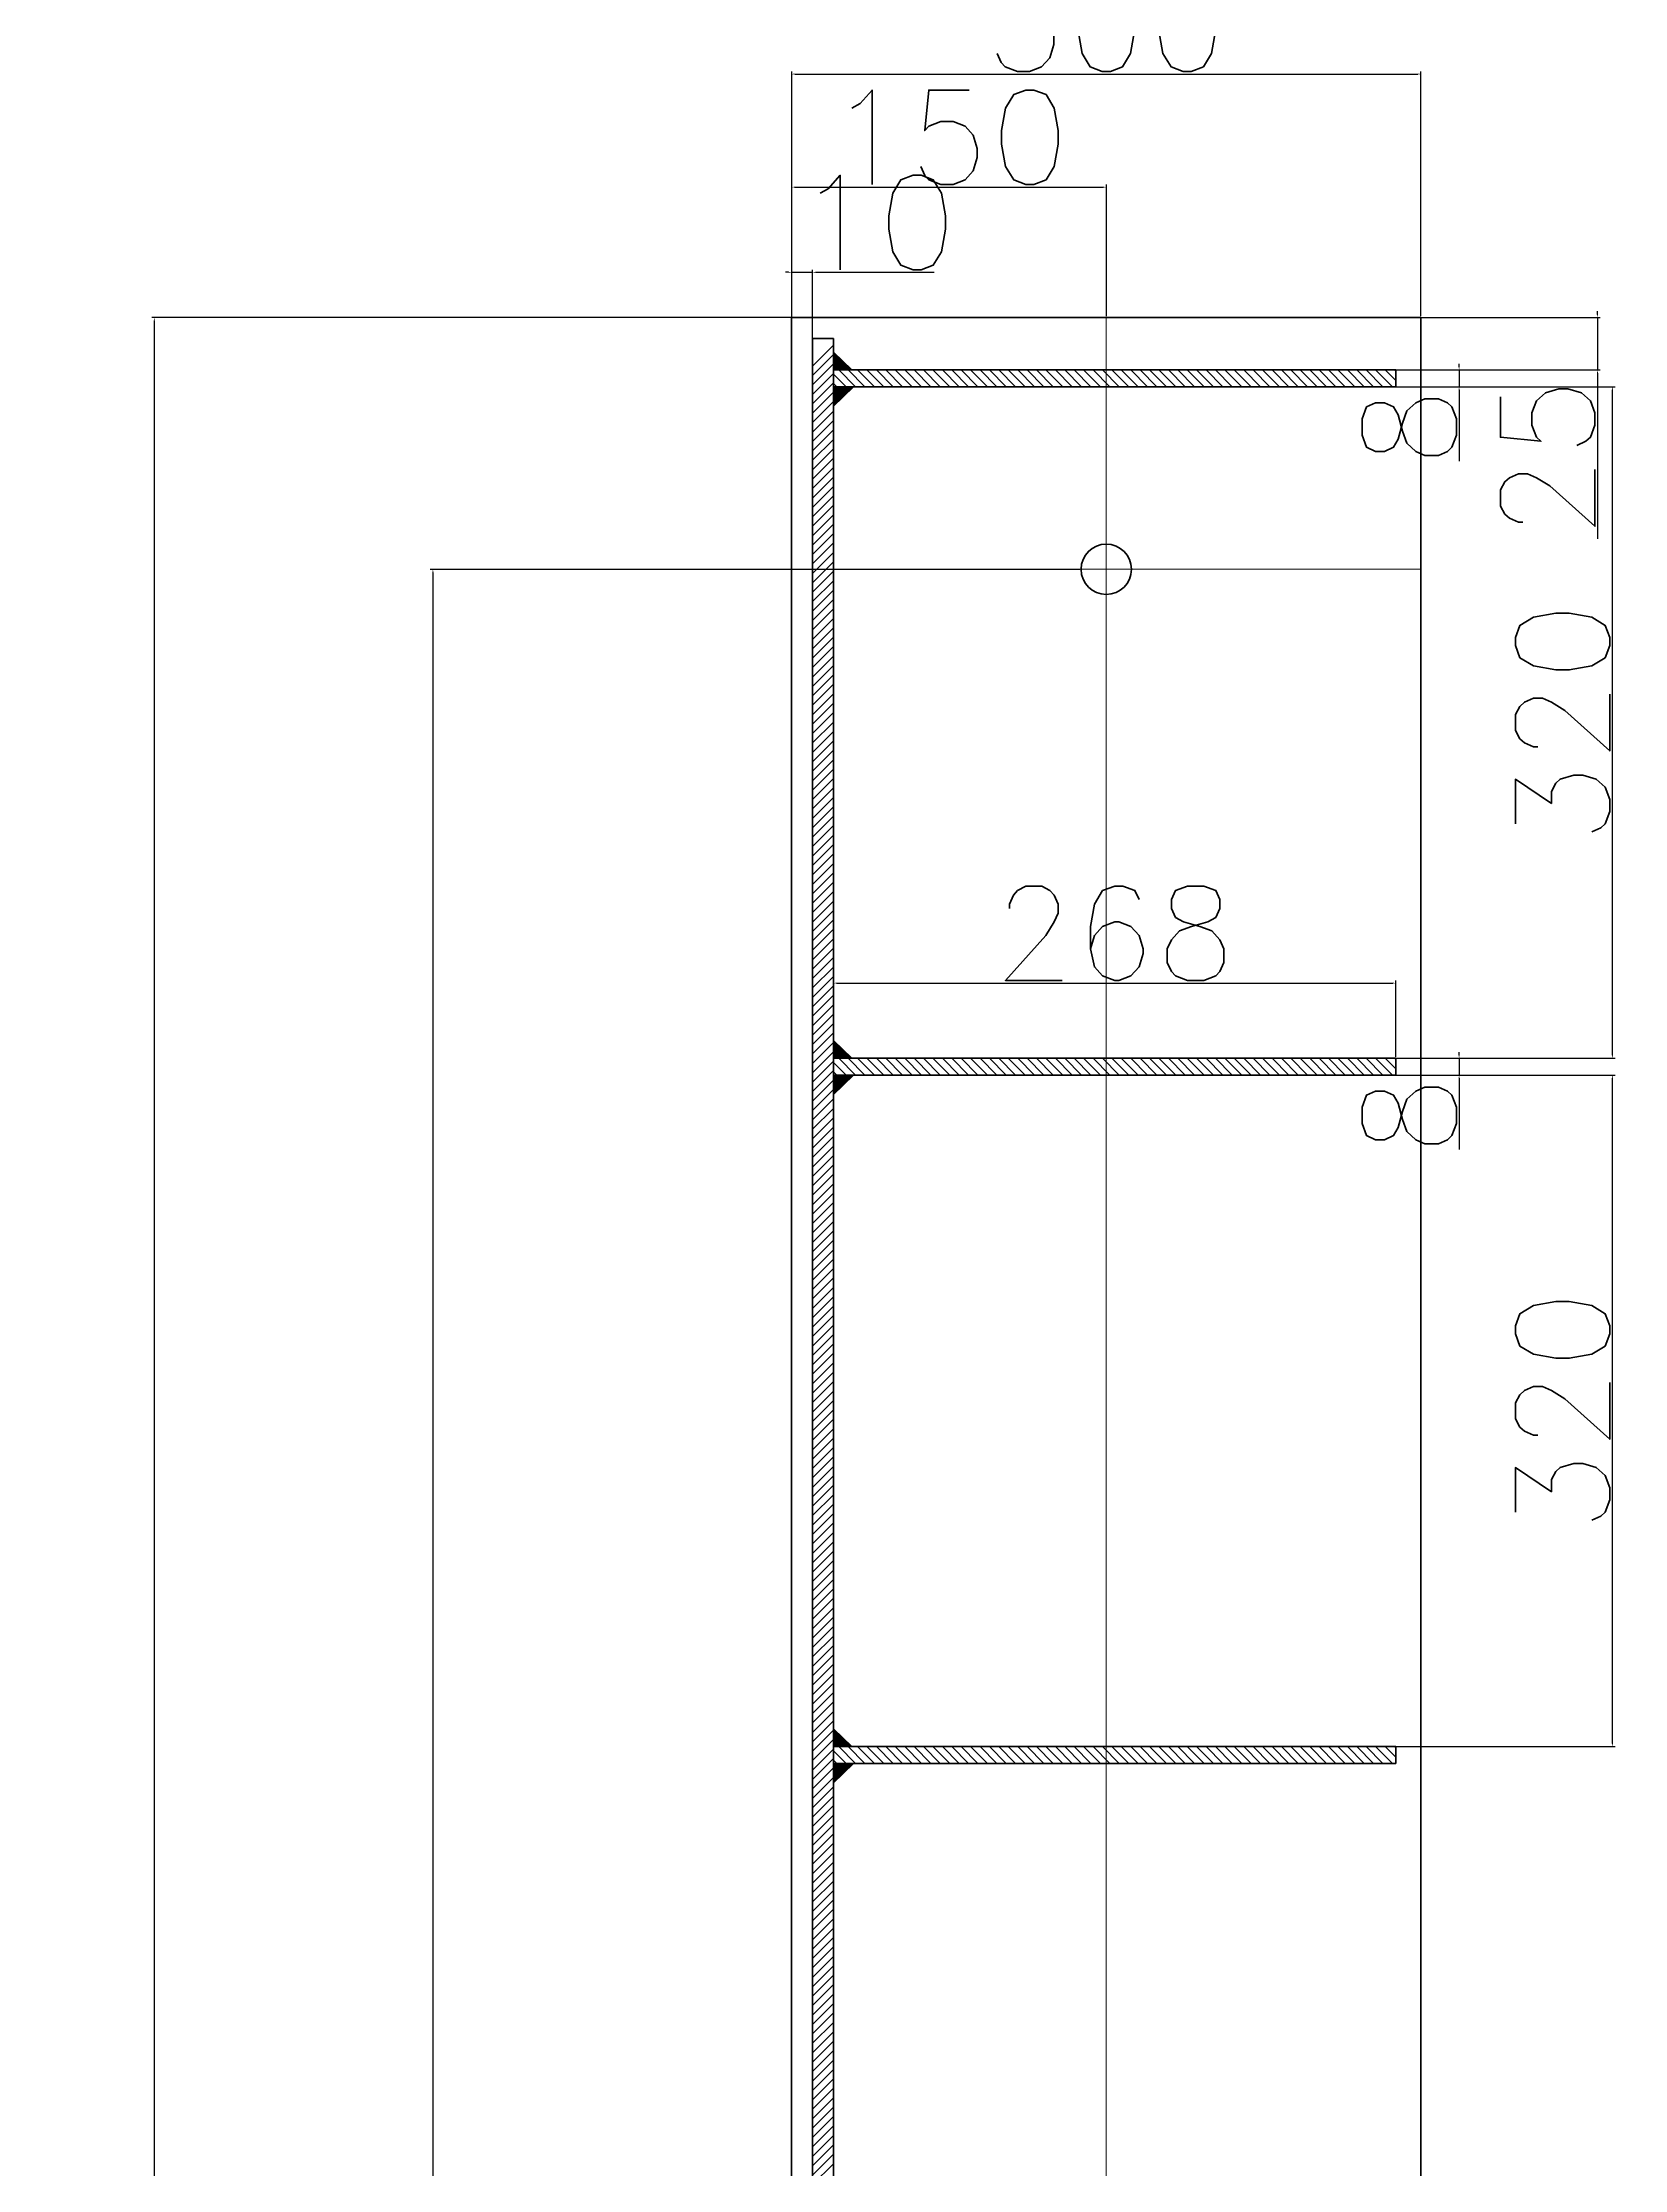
# Model space of a CAD drawing. Extents: x -11028 to 1475, y 2438 to 11279.
# Drawn here: x -6836 to -6082, y 4374 to 5388 of the extents above; entities that cross this region are included whole.
import ezdxf

# ---------------------------------------------------------------- set-up
doc = ezdxf.new("R2010")
doc.units = 0
doc.linetypes.add('ACAD_ISO04W100', pattern=[30.5, 24, -3, 0.5, -3])
doc.layers.get('DEFPOINTS').update_dxf_attribs({"linetype": 'CONTINUOUS', "lineweight": 13})
for name, color, linetype, lineweight in [('1粗实线', 3, 'CONTINUOUS', 40), ('2细实线', 7, 'CONTINUOUS', 25), ('3中心线', 30, 'ACAD_ISO04W100', 20)]:
    doc.layers.add(name, color=color, linetype=linetype, lineweight=lineweight)
doc.styles.add('ST3', font='txt.shx', dxfattribs={"height": 45, "bigfont": 'intecad.shx'})
doc.dimstyles.get("Standard").update_dxf_attribs({"dimtxt": 0.18, "dimasz": 0.18, "dimexe": 0.18, "dimexo": 0.0625, "dimgap": 0.09, "dimtad": 0, "dimtih": 1, "dimtoh": 1, "dimdec": 4, "dimzin": 0, "dimdsep": 46, "dimtxsty": 'Standard', "dimcen": 0.09, "dimadec": 0, "dimazin": 0, "dimtfac": 1, "dimtdec": 4, "dimtofl": 0, "dimtmove": 0, "dimatfit": 3, "dimfxl": 0, "dimtolj": 1, "dimtzin": 0, "dimarcsym": 0})

# ---------------------------------------------------------------- blocks, each defined once
blk = doc.blocks.new('*D40')
at = {"layer": '2细实线', "color": 7, "linetype": 'ByBlock', "lineweight": -2}
for p, q in [((-6401.8, 5256.8), (-6783.8, 5256.8)), ((-6782.6, 5255.3), (-6782.6, 3218.3)), ((-6401.8, 3216.8), (-6783.8, 3216.8))]:
    blk.add_line(p, q, dxfattribs=at)
at = {"layer": '2细实线', "color": 7, "linetype": 'ByBlock'}
for points in [[(-6782.8, 5255.3), (-6782.3, 5255.3), (-6782.6, 5256.8)], [(-6782.8, 3218.3), (-6782.3, 3218.3), (-6782.6, 3216.8)]]:
    blk.add_solid(points, dxfattribs=at)
at = {"layer": 'DEFPOINTS', "color": 0, "linetype": 'ByBlock'}
for p in [(-6401.2, 5256.8), (-6782.6, 3216.8), (-6401.2, 3216.8)]:
    blk.add_point(p, dxfattribs=at)
at = {"layer": '2细实线', "color": 7, "linetype": 'ByBlock', "insert": (-6806.3, 4236.8), "char_height": 45, "attachment_point": 5, "rotation": 90, "style": 'ST3'}
blk.add_mtext('\\A1;2040', dxfattribs=at)
blk = doc.blocks.new('*D41')
at = {"layer": '2细实线', "color": 7, "linetype": 'ByBlock', "lineweight": -2}
for p, q in [((-6341.4, 5136.8), (-6651, 5136.8)), ((-6649.7, 5135.3), (-6649.7, 3338.3)), ((-6384.7, 3336.8), (-6651, 3336.8))]:
    blk.add_line(p, q, dxfattribs=at)
at = {"layer": '2细实线', "color": 7, "linetype": 'ByBlock'}
for points in [[(-6650, 5135.3), (-6649.5, 5135.3), (-6649.7, 5136.8)], [(-6650, 3338.3), (-6649.5, 3338.3), (-6649.7, 3336.8)]]:
    blk.add_solid(points, dxfattribs=at)
at = {"layer": 'DEFPOINTS', "color": 0, "linetype": 'ByBlock'}
for p in [(-6340.7, 5136.8), (-6649.7, 3336.8), (-6384, 3336.8)]:
    blk.add_point(p, dxfattribs=at)
at = {"layer": '2细实线', "color": 7, "linetype": 'ByBlock', "insert": (-6673.5, 4236.8), "char_height": 45, "attachment_point": 5, "rotation": 90, "style": 'ST3'}
blk.add_mtext('\\A1;1800', dxfattribs=at)
blk = doc.blocks.new('*D42')
at = {"layer": '2细实线', "color": 7, "linetype": 'ByBlock', "lineweight": -2}
for p, q in [((-6480.2, 5278.4), (-6481.7, 5278.4)), ((-6478.7, 5227.3), (-6478.7, 5279.6)), ((-6478.7, 5278.4), (-6468.7, 5278.4)), ((-6468.7, 5227.3), (-6468.7, 5279.6)), ((-6467.2, 5278.4), (-6410.7, 5278.4))]:
    blk.add_line(p, q, dxfattribs=at)
at = {"layer": '2细实线', "color": 7, "linetype": 'ByBlock'}
for points in [[(-6480.2, 5278.6), (-6480.2, 5278.1), (-6478.7, 5278.4)], [(-6467.2, 5278.6), (-6467.2, 5278.1), (-6468.7, 5278.4)]]:
    blk.add_solid(points, dxfattribs=at)
at = {"layer": 'DEFPOINTS', "color": 0, "linetype": 'ByBlock'}
for p in [(-6468.7, 5278.4), (-6478.7, 5226.7), (-6468.7, 5226.7)]:
    blk.add_point(p, dxfattribs=at)
at = {"layer": '2细实线', "color": 7, "linetype": 'ByBlock', "insert": (-6438.2, 5302.1), "char_height": 45, "attachment_point": 5, "style": 'ST3'}
blk.add_mtext('\\A1;10', dxfattribs=at)
blk = doc.blocks.new('*D43')
at = {"layer": '2细实线', "color": 7, "linetype": 'ByBlock', "lineweight": -2}
for p, q in [((-6478.7, 5227.3), (-6478.7, 5320.2)), ((-6477.2, 5318.9), (-6330.2, 5318.9)), ((-6328.7, 5257.5), (-6328.7, 5320.2))]:
    blk.add_line(p, q, dxfattribs=at)
at = {"layer": '2细实线', "color": 7, "linetype": 'ByBlock'}
for points in [[(-6477.2, 5319.2), (-6477.2, 5318.7), (-6478.7, 5318.9)], [(-6330.2, 5319.2), (-6330.2, 5318.7), (-6328.7, 5318.9)]]:
    blk.add_solid(points, dxfattribs=at)
at = {"layer": 'DEFPOINTS', "color": 0, "linetype": 'ByBlock'}
for p in [(-6328.7, 5318.9), (-6328.7, 5256.8), (-6478.7, 5226.7)]:
    blk.add_point(p, dxfattribs=at)
at = {"layer": '2细实线', "color": 7, "linetype": 'ByBlock', "insert": (-6403.7, 5342.7), "char_height": 45, "attachment_point": 5, "style": 'ST3'}
blk.add_mtext('\\A1;150', dxfattribs=at)
blk = doc.blocks.new('*D44')
at = {"layer": '2细实线', "color": 7, "linetype": 'ByBlock', "lineweight": -2}
for p, q in [((-6478.7, 5227.3), (-6478.7, 5374.1)), ((-6477.2, 5372.8), (-6180.2, 5372.8)), ((-6178.7, 5257.5), (-6178.7, 5374.1))]:
    blk.add_line(p, q, dxfattribs=at)
at = {"layer": '2细实线', "color": 7, "linetype": 'ByBlock'}
for points in [[(-6477.2, 5373.1), (-6477.2, 5372.6), (-6478.7, 5372.8)], [(-6180.2, 5373.1), (-6180.2, 5372.6), (-6178.7, 5372.8)]]:
    blk.add_solid(points, dxfattribs=at)
at = {"layer": 'DEFPOINTS', "color": 0, "linetype": 'ByBlock'}
for p in [(-6178.7, 5372.8), (-6178.7, 5256.8), (-6478.7, 5226.7)]:
    blk.add_point(p, dxfattribs=at)
at = {"layer": '2细实线', "color": 7, "linetype": 'ByBlock', "insert": (-6328.7, 5396.6), "char_height": 45, "attachment_point": 5, "style": 'ST3'}
blk.add_mtext('\\A1;300', dxfattribs=at)
blk = doc.blocks.new('*D45')
at = {"layer": '2细实线', "color": 7, "linetype": 'ByBlock', "lineweight": -2}
for p, q in [((-6458.7, 4934.5), (-6458.7, 4940.9)), ((-6457.2, 4939.6), (-6192.2, 4939.6)), ((-6190.7, 4904.5), (-6190.7, 4940.9))]:
    blk.add_line(p, q, dxfattribs=at)
at = {"layer": '2细实线', "color": 7, "linetype": 'ByBlock'}
for points in [[(-6457.2, 4939.9), (-6457.2, 4939.4), (-6458.7, 4939.6)], [(-6192.2, 4939.9), (-6192.2, 4939.4), (-6190.7, 4939.6)]]:
    blk.add_solid(points, dxfattribs=at)
at = {"layer": 'DEFPOINTS', "color": 0, "linetype": 'ByBlock'}
for p in [(-6190.7, 4939.6), (-6458.7, 4933.8), (-6190.7, 4903.8)]:
    blk.add_point(p, dxfattribs=at)
at = {"layer": '2细实线', "color": 7, "linetype": 'ByBlock', "insert": (-6324.7, 4963.4), "char_height": 45, "attachment_point": 5, "style": 'ST3'}
blk.add_mtext('\\A1;268', dxfattribs=at)
blk = doc.blocks.new('*D46')
at = {"layer": '2细实线', "color": 7, "linetype": 'ByBlock', "lineweight": -2}
for p, q in [((-6210.7, 5231.8), (-6159.3, 5231.8)), ((-6160.5, 5233.3), (-6160.5, 5234.8)), ((-6160.5, 5231.8), (-6160.5, 5223.8)), ((-6210.7, 5223.8), (-6159.3, 5223.8)), ((-6160.5, 5222.3), (-6160.5, 5188.3))]:
    blk.add_line(p, q, dxfattribs=at)
at = {"layer": '2细实线', "color": 7, "linetype": 'ByBlock'}
for points in [[(-6160.8, 5233.3), (-6160.3, 5233.3), (-6160.5, 5231.8)], [(-6160.8, 5222.3), (-6160.3, 5222.3), (-6160.5, 5223.8)]]:
    blk.add_solid(points, dxfattribs=at)
at = {"layer": 'DEFPOINTS', "color": 0, "linetype": 'ByBlock'}
for p in [(-6211.3, 5231.8), (-6211.3, 5223.8), (-6160.5, 5223.8)]:
    blk.add_point(p, dxfattribs=at)
at = {"layer": '2细实线', "color": 7, "linetype": 'ByBlock', "insert": (-6184.3, 5204.6), "char_height": 45, "attachment_point": 5, "rotation": 90, "style": 'ST3'}
blk.add_mtext('\\A1;8', dxfattribs=at)
blk = doc.blocks.new('*D47')
at = {"layer": '2细实线', "color": 7, "linetype": 'ByBlock', "lineweight": -2}
for p, q in [((-6210, 5223.8), (-6086.2, 5223.8)), ((-6087.5, 5222.3), (-6087.5, 4905.3)), ((-6210, 4903.8), (-6086.2, 4903.8))]:
    blk.add_line(p, q, dxfattribs=at)
at = {"layer": '2细实线', "color": 7, "linetype": 'ByBlock'}
for points in [[(-6087.7, 5222.3), (-6087.2, 5222.3), (-6087.5, 5223.8)], [(-6087.7, 4905.3), (-6087.2, 4905.3), (-6087.5, 4903.8)]]:
    blk.add_solid(points, dxfattribs=at)
at = {"layer": 'DEFPOINTS', "color": 0, "linetype": 'ByBlock'}
for p in [(-6210.7, 5223.8), (-6210.7, 4903.8), (-6087.5, 4903.8)]:
    blk.add_point(p, dxfattribs=at)
at = {"layer": '2细实线', "color": 7, "linetype": 'ByBlock', "insert": (-6111.2, 5063.8), "char_height": 45, "attachment_point": 5, "rotation": 90, "style": 'ST3'}
blk.add_mtext('\\A1;320', dxfattribs=at)
blk = doc.blocks.new('*D48')
at = {"layer": '2细实线', "color": 7, "linetype": 'ByBlock', "lineweight": -2}
for p, q in [((-6235, 5256.8), (-6093.3, 5256.8)), ((-6094.6, 5258.3), (-6094.6, 5259.8)), ((-6094.6, 5256.8), (-6094.6, 5231.8)), ((-6178.1, 5231.8), (-6093.3, 5231.8)), ((-6094.6, 5230.3), (-6094.6, 5151.3))]:
    blk.add_line(p, q, dxfattribs=at)
at = {"layer": '2细实线', "color": 7, "linetype": 'ByBlock'}
for points in [[(-6094.8, 5258.3), (-6094.3, 5258.3), (-6094.6, 5256.8)], [(-6094.8, 5230.3), (-6094.3, 5230.3), (-6094.6, 5231.8)]]:
    blk.add_solid(points, dxfattribs=at)
at = {"layer": 'DEFPOINTS', "color": 0, "linetype": 'ByBlock'}
for p in [(-6235.6, 5256.8), (-6178.7, 5231.8), (-6094.6, 5231.8)]:
    blk.add_point(p, dxfattribs=at)
at = {"layer": '2细实线', "color": 7, "linetype": 'ByBlock', "insert": (-6118.3, 5190.1), "char_height": 45, "attachment_point": 5, "rotation": 90, "style": 'ST3'}
blk.add_mtext('\\A1;25', dxfattribs=at)
blk = doc.blocks.new('*D49')
at = {"layer": '2细实线', "color": 7, "linetype": 'ByBlock', "lineweight": -2}
for p, q in [((-6160.5, 4905.3), (-6160.5, 4906.8)), ((-6210.7, 4903.8), (-6159.3, 4903.8)), ((-6210.7, 4895.8), (-6159.3, 4895.8)), ((-6160.5, 4903.8), (-6160.5, 4895.8)), ((-6160.5, 4894.3), (-6160.5, 4860.3))]:
    blk.add_line(p, q, dxfattribs=at)
at = {"layer": '2细实线', "color": 7, "linetype": 'ByBlock'}
for points in [[(-6160.8, 4905.3), (-6160.3, 4905.3), (-6160.5, 4903.8)], [(-6160.8, 4894.3), (-6160.3, 4894.3), (-6160.5, 4895.8)]]:
    blk.add_solid(points, dxfattribs=at)
at = {"layer": 'DEFPOINTS', "color": 0, "linetype": 'ByBlock'}
for p in [(-6211.3, 4903.8), (-6211.3, 4895.8), (-6160.5, 4895.8)]:
    blk.add_point(p, dxfattribs=at)
at = {"layer": '2细实线', "color": 7, "linetype": 'ByBlock', "insert": (-6184.3, 4876.6), "char_height": 45, "attachment_point": 5, "rotation": 90, "style": 'ST3'}
blk.add_mtext('\\A1;8', dxfattribs=at)
blk = doc.blocks.new('*D50')
at = {"layer": '2细实线', "color": 7, "linetype": 'ByBlock', "lineweight": -2}
for p, q in [((-6210, 4895.8), (-6086.2, 4895.8)), ((-6087.5, 4894.3), (-6087.5, 4577.3)), ((-6210, 4575.8), (-6086.2, 4575.8))]:
    blk.add_line(p, q, dxfattribs=at)
at = {"layer": '2细实线', "color": 7, "linetype": 'ByBlock'}
for points in [[(-6087.7, 4894.3), (-6087.2, 4894.3), (-6087.5, 4895.8)], [(-6087.7, 4577.3), (-6087.2, 4577.3), (-6087.5, 4575.8)]]:
    blk.add_solid(points, dxfattribs=at)
at = {"layer": 'DEFPOINTS', "color": 0, "linetype": 'ByBlock'}
for p in [(-6210.7, 4895.8), (-6210.7, 4575.8), (-6087.5, 4575.8)]:
    blk.add_point(p, dxfattribs=at)
at = {"layer": '2细实线', "color": 7, "linetype": 'ByBlock', "insert": (-6111.2, 4735.8), "char_height": 45, "attachment_point": 5, "rotation": 90, "style": 'ST3'}
blk.add_mtext('\\A1;320', dxfattribs=at)

msp = doc.modelspace()

# ---------------------------------------------------------------- hatches: boundary and pattern name
at = {"layer": '2细实线', "linetype": 'ByBlock'}
h = msp.add_hatch(dxfattribs=at)
h.set_pattern_fill('ANSI37', color=256, scale=0.1, angle=90, style=0)
h.set_pattern_definition([(135, (-14069.69653, 5485.93658), (-0.224506403, -0.224506403), []), (225, (-14069.69653, 5485.93658), (0.224506403, -0.224506403), [])])
h.paths.add_polyline_path([(-6458.74112, 5240.25301), (-6458.74112, 5231.83111), (-6450.04634, 5231.83111)])
h.paths.add_polyline_path([(-6449.18826, 5223.83111), (-6458.74112, 5223.83111), (-6458.74112, 5214.53499)])
h = msp.add_hatch(dxfattribs=at)
h.set_pattern_fill('ANSI31', color=256, angle=90, style=0)
h.set_pattern_definition([(135, (-14069.6965, 5485.9366), (-2.245064, -2.245064), [])])
h.paths.add_polyline_path([(-6328.74112, 5231.83111), (-6458.74112, 5231.83111), (-6458.74112, 5223.83111), (-6328.74112, 5223.83111)])
h.paths.add_polyline_path([(-6190.74112, 5231.83111), (-6328.74112, 5231.83111), (-6328.74112, 5223.83111), (-6190.74112, 5223.83111)])
h = msp.add_hatch(dxfattribs=at)
h.set_pattern_fill('ANSI37', color=256, scale=0.1, angle=90, style=0)
h.set_pattern_definition([(135, (-14069.69653, 5157.93658), (-0.224506403, -0.224506403), []), (225, (-14069.69653, 5157.93658), (0.224506403, -0.224506403), [])])
h.paths.add_polyline_path([(-6458.74112, 4912.25301), (-6458.74112, 4903.83111), (-6450.04634, 4903.83111)])
h.paths.add_polyline_path([(-6449.18826, 4895.83111), (-6458.74112, 4895.83111), (-6458.74112, 4886.53499)])
h = msp.add_hatch(dxfattribs=at)
h.set_pattern_fill('ANSI31', color=256, angle=90, style=0)
h.set_pattern_definition([(135, (-14069.6965, 5157.9366), (-2.245064, -2.245064), [])])
h.paths.add_polyline_path([(-6328.74112, 4903.83111), (-6458.74112, 4903.83111), (-6458.74112, 4895.83111), (-6328.74112, 4895.83111)])
h.paths.add_polyline_path([(-6190.74112, 4903.83111), (-6328.74112, 4903.83111), (-6328.74112, 4895.83111), (-6190.74112, 4895.83111)])
h = msp.add_hatch(dxfattribs=at)
h.set_pattern_fill('ANSI37', color=256, scale=0.1, angle=90, style=0)
h.set_pattern_definition([(135, (-14069.69653, 4829.93658), (-0.224506403, -0.224506403), []), (225, (-14069.69653, 4829.93658), (0.224506403, -0.224506403), [])])
h.paths.add_polyline_path([(-6458.74112, 4584.25301), (-6458.74112, 4575.83111), (-6450.04634, 4575.83111)])
h.paths.add_polyline_path([(-6449.18826, 4567.83111), (-6458.74112, 4567.83111), (-6458.74112, 4558.53499)])
h = msp.add_hatch(dxfattribs=at)
h.set_pattern_fill('ANSI31', color=256, angle=90, style=0)
h.set_pattern_definition([(135, (-14069.6965, 4829.9366), (-2.245064, -2.245064), [])])
h.paths.add_polyline_path([(-6328.74112, 4575.83111), (-6458.74112, 4575.83111), (-6458.74112, 4567.83111), (-6328.74112, 4567.83111)])
h.paths.add_polyline_path([(-6190.74112, 4575.83111), (-6328.74112, 4575.83111), (-6328.74112, 4567.83111), (-6190.74112, 4567.83111)])

# ---------------------------------------------------------------- linework, layer by layer
at = {"layer": '1粗实线', "linetype": 'ByBlock'}
for p, q in [((-6478.74112, 3216.83111), (-6478.74112, 5256.83111)), ((-6478.74112, 5256.83111), (-6178.74112, 5256.83111)), ((-6178.74112, 3216.83111), (-6178.74112, 5256.83111)), ((-6468.74112, 3226.83111), (-6468.74112, 5246.83111)), ((-6468.74112, 5246.83111), (-6458.74112, 5246.83111)), ((-6458.74112, 3226.83111), (-6458.74112, 5246.83111)), ((-6450.04634, 5231.83111), (-6458.74112, 5240.25301)), ((-6458.74112, 5231.83111), (-6190.74112, 5231.83111)), ((-6190.74112, 5223.83111), (-6190.74112, 5231.83111)), ((-6458.74112, 5223.83111), (-6190.74112, 5223.83111)), ((-6449.18826, 5223.83111), (-6458.74112, 5214.53499)), ((-6450.04634, 4903.83111), (-6458.74112, 4912.25301)), ((-6458.74112, 4903.83111), (-6190.74112, 4903.83111)), ((-6458.74112, 4895.83111), (-6190.74112, 4895.83111)), ((-6449.18826, 4895.83111), (-6458.74112, 4886.53499)), ((-6190.74112, 4895.83111), (-6190.74112, 4903.83111)), ((-6450.04634, 4575.83111), (-6458.74112, 4584.25301)), ((-6458.74112, 4575.83111), (-6190.74112, 4575.83111)), ((-6190.74112, 4567.83111), (-6190.74112, 4575.83111)), ((-6458.74112, 4567.83111), (-6190.74112, 4567.83111)), ((-6449.18826, 4567.83111), (-6458.74112, 4558.53499))]:
    msp.add_line(p, q, dxfattribs=at)
msp.add_circle((-6328.74112, 5136.83111), 12, dxfattribs=at)
at = {"layer": '2细实线', "linetype": 'ByBlock'}
for p, q in [((-6468.74112, 5233.65801), (-6458.74112, 5243.65801)), ((-6468.74112, 5229.16788), (-6458.74112, 5239.16788)), ((-6468.74112, 5224.67776), (-6458.74112, 5234.67776)), ((-6468.74112, 5220.18763), (-6458.74112, 5230.18763)), ((-6468.74112, 5215.6975), (-6458.74112, 5225.6975)), ((-6468.74112, 5211.20737), (-6458.74112, 5221.20737)), ((-6468.74112, 5206.71724), (-6458.74112, 5216.71724)), ((-6468.74112, 5202.22712), (-6458.74112, 5212.22712)), ((-6468.74112, 5197.73699), (-6458.74112, 5207.73699)), ((-6468.74112, 5193.24686), (-6458.74112, 5203.24686)), ((-6468.74112, 5188.75673), (-6458.74112, 5198.75673)), ((-6468.74112, 5184.2666), (-6458.74112, 5194.2666)), ((-6468.74112, 5179.77648), (-6458.74112, 5189.77648)), ((-6468.74112, 5175.28635), (-6458.74112, 5185.28635)), ((-6468.74112, 5170.79622), (-6458.74112, 5180.79622)), ((-6468.74112, 5166.30609), (-6458.74112, 5176.30609)), ((-6468.74112, 5161.81596), (-6458.74112, 5171.81596)), ((-6468.74112, 5157.32584), (-6458.74112, 5167.32584)), ((-6468.74112, 5152.83571), (-6458.74112, 5162.83571)), ((-6468.74112, 5148.34558), (-6458.74112, 5158.34558)), ((-6468.74112, 5143.85545), (-6458.74112, 5153.85545)), ((-6468.74112, 5139.36532), (-6458.74112, 5149.36532)), ((-6468.74112, 5134.8752), (-6458.74112, 5144.8752)), ((-6468.74112, 5130.38507), (-6458.74112, 5140.38507)), ((-6468.74112, 5125.89494), (-6458.74112, 5135.89494)), ((-6468.74112, 5121.40481), (-6458.74112, 5131.40481)), ((-6468.74112, 5116.91468), (-6458.74112, 5126.91468)), ((-6468.74112, 5112.42456), (-6458.74112, 5122.42456)), ((-6468.74112, 5107.93443), (-6458.74112, 5117.93443)), ((-6468.74112, 5103.4443), (-6458.74112, 5113.4443)), ((-6468.74112, 5098.95417), (-6458.74112, 5108.95417)), ((-6468.74112, 5094.46404), (-6458.74112, 5104.46404)), ((-6468.74112, 5089.97391), (-6458.74112, 5099.97391)), ((-6468.74112, 5085.48379), (-6458.74112, 5095.48379)), ((-6468.74112, 5080.99366), (-6458.74112, 5090.99366)), ((-6468.74112, 5076.50353), (-6458.74112, 5086.50353)), ((-6468.74112, 5072.0134), (-6458.74112, 5082.0134)), ((-6468.74112, 5067.52327), (-6458.74112, 5077.52327)), ((-6468.74112, 5063.03315), (-6458.74112, 5073.03315)), ((-6468.74112, 5058.54302), (-6458.74112, 5068.54302)), ((-6468.74112, 5054.05289), (-6458.74112, 5064.05289)), ((-6468.74112, 5049.56276), (-6458.74112, 5059.56276)), ((-6468.74112, 5045.07263), (-6458.74112, 5055.07263)), ((-6468.74112, 5040.58251), (-6458.74112, 5050.58251)), ((-6468.74112, 5036.09238), (-6458.74112, 5046.09238)), ((-6468.74112, 5031.60225), (-6458.74112, 5041.60225)), ((-6468.74112, 5027.11212), (-6458.74112, 5037.11212)), ((-6468.74112, 5022.62199), (-6458.74112, 5032.62199)), ((-6468.74112, 5018.13187), (-6458.74112, 5028.13187)), ((-6468.74112, 5013.64174), (-6458.74112, 5023.64174)), ((-6468.74112, 5009.15161), (-6458.74112, 5019.15161)), ((-6468.74112, 5004.66148), (-6458.74112, 5014.66148)), ((-6468.74112, 5000.17135), (-6458.74112, 5010.17135)), ((-6468.74112, 4995.68123), (-6458.74112, 5005.68123)), ((-6468.74112, 4991.1911), (-6458.74112, 5001.1911)), ((-6468.74112, 4986.70097), (-6458.74112, 4996.70097)), ((-6468.74112, 4982.21084), (-6458.74112, 4992.21084)), ((-6468.74112, 4977.72071), (-6458.74112, 4987.72071)), ((-6468.74112, 4973.23059), (-6458.74112, 4983.23059)), ((-6468.74112, 4968.74046), (-6458.74112, 4978.74046)), ((-6468.74112, 4964.25033), (-6458.74112, 4974.25033)), ((-6468.74112, 4959.7602), (-6458.74112, 4969.7602)), ((-6468.74112, 4955.27007), (-6458.74112, 4965.27007)), ((-6468.74112, 4950.77995), (-6458.74112, 4960.77995)), ((-6468.74112, 4946.28982), (-6458.74112, 4956.28982)), ((-6468.74112, 4941.79969), (-6458.74112, 4951.79969)), ((-6468.74112, 4937.30956), (-6458.74112, 4947.30956)), ((-6468.74112, 4932.81943), (-6458.74112, 4942.81943)), ((-6468.74112, 4928.3293), (-6458.74112, 4938.3293)), ((-6468.74112, 4923.83918), (-6458.74112, 4933.83918)), ((-6468.74112, 4919.34905), (-6458.74112, 4929.34905)), ((-6468.74112, 4914.85892), (-6458.74112, 4924.85892)), ((-6468.74112, 4910.36879), (-6458.74112, 4920.36879)), ((-6468.74112, 4905.87866), (-6458.74112, 4915.87866)), ((-6468.74112, 4901.38854), (-6458.74112, 4911.38854)), ((-6468.74112, 4896.89841), (-6458.74112, 4906.89841)), ((-6468.74112, 4892.40828), (-6458.74112, 4902.40828)), ((-6468.74112, 4887.91815), (-6458.74112, 4897.91815)), ((-6468.74112, 4883.42802), (-6458.74112, 4893.42802)), ((-6468.74112, 4878.9379), (-6458.74112, 4888.9379)), ((-6468.74112, 4874.44777), (-6458.74112, 4884.44777)), ((-6468.74112, 4869.95764), (-6458.74112, 4879.95764)), ((-6468.74112, 4865.46751), (-6458.74112, 4875.46751)), ((-6468.74112, 4860.97738), (-6458.74112, 4870.97738)), ((-6468.74112, 4856.48726), (-6458.74112, 4866.48726)), ((-6468.74112, 4851.99713), (-6458.74112, 4861.99713)), ((-6468.74112, 4847.507), (-6458.74112, 4857.507)), ((-6468.74112, 4843.01687), (-6458.74112, 4853.01687)), ((-6468.74112, 4838.52674), (-6458.74112, 4848.52674)), ((-6468.74112, 4834.03662), (-6458.74112, 4844.03662)), ((-6468.74112, 4829.54649), (-6458.74112, 4839.54649)), ((-6468.74112, 4825.05636), (-6458.74112, 4835.05636)), ((-6468.74112, 4820.56623), (-6458.74112, 4830.56623)), ((-6468.74112, 4816.0761), (-6458.74112, 4826.0761)), ((-6468.74112, 4811.58598), (-6458.74112, 4821.58598)), ((-6468.74112, 4807.09585), (-6458.74112, 4817.09585)), ((-6468.74112, 4802.60572), (-6458.74112, 4812.60572)), ((-6468.74112, 4798.11559), (-6458.74112, 4808.11559)), ((-6468.74112, 4793.62546), (-6458.74112, 4803.62546)), ((-6468.74112, 4789.13533), (-6458.74112, 4799.13533)), ((-6468.74112, 4784.64521), (-6458.74112, 4794.64521)), ((-6468.74112, 4780.15508), (-6458.74112, 4790.15508)), ((-6468.74112, 4775.66495), (-6458.74112, 4785.66495)), ((-6468.74112, 4771.17482), (-6458.74112, 4781.17482)), ((-6468.74112, 4766.68469), (-6458.74112, 4776.68469)), ((-6468.74112, 4762.19457), (-6458.74112, 4772.19457)), ((-6468.74112, 4757.70444), (-6458.74112, 4767.70444)), ((-6468.74112, 4753.21431), (-6458.74112, 4763.21431)), ((-6468.74112, 4748.72418), (-6458.74112, 4758.72418)), ((-6468.74112, 4744.23405), (-6458.74112, 4754.23405)), ((-6468.74112, 4739.74393), (-6458.74112, 4749.74393)), ((-6468.74112, 4735.2538), (-6458.74112, 4745.2538)), ((-6468.74112, 4730.76367), (-6458.74112, 4740.76367)), ((-6468.74112, 4726.27354), (-6458.74112, 4736.27354)), ((-6468.74112, 4721.78341), (-6458.74112, 4731.78341)), ((-6468.74112, 4717.29329), (-6458.74112, 4727.29329)), ((-6468.74112, 4712.80316), (-6458.74112, 4722.80316)), ((-6468.74112, 4708.31303), (-6458.74112, 4718.31303)), ((-6468.74112, 4703.8229), (-6458.74112, 4713.8229)), ((-6468.74112, 4699.33277), (-6458.74112, 4709.33277)), ((-6468.74112, 4694.84265), (-6458.74112, 4704.84265)), ((-6468.74112, 4690.35252), (-6458.74112, 4700.35252)), ((-6468.74112, 4685.86239), (-6458.74112, 4695.86239)), ((-6468.74112, 4681.37226), (-6458.74112, 4691.37226)), ((-6468.74112, 4676.88213), (-6458.74112, 4686.88213)), ((-6468.74112, 4672.39201), (-6458.74112, 4682.39201)), ((-6468.74112, 4667.90188), (-6458.74112, 4677.90188)), ((-6468.74112, 4663.41175), (-6458.74112, 4673.41175)), ((-6468.74112, 4658.92162), (-6458.74112, 4668.92162)), ((-6468.74112, 4654.43149), (-6458.74112, 4664.43149)), ((-6468.74112, 4649.94137), (-6458.74112, 4659.94137)), ((-6468.74112, 4645.45124), (-6458.74112, 4655.45124)), ((-6468.74112, 4640.96111), (-6458.74112, 4650.96111)), ((-6468.74112, 4636.47098), (-6458.74112, 4646.47098)), ((-6468.74112, 4631.98085), (-6458.74112, 4641.98085)), ((-6468.74112, 4627.49072), (-6458.74112, 4637.49072)), ((-6468.74112, 4623.0006), (-6458.74112, 4633.0006)), ((-6468.74112, 4618.51047), (-6458.74112, 4628.51047)), ((-6468.74112, 4614.02034), (-6458.74112, 4624.02034)), ((-6468.74112, 4609.53021), (-6458.74112, 4619.53021)), ((-6468.74112, 4605.04008), (-6458.74112, 4615.04008)), ((-6468.74112, 4600.54996), (-6458.74112, 4610.54996)), ((-6468.74112, 4596.05983), (-6458.74112, 4606.05983)), ((-6468.74112, 4591.5697), (-6458.74112, 4601.5697)), ((-6468.74112, 4587.07957), (-6458.74112, 4597.07957)), ((-6468.74112, 4582.58944), (-6458.74112, 4592.58944)), ((-6468.74112, 4578.09932), (-6458.74112, 4588.09932)), ((-6468.74112, 4573.60919), (-6458.74112, 4583.60919)), ((-6468.74112, 4569.11906), (-6458.74112, 4579.11906)), ((-6468.74112, 4564.62893), (-6458.74112, 4574.62893)), ((-6468.74112, 4560.1388), (-6458.74112, 4570.1388)), ((-6468.74112, 4555.64868), (-6458.74112, 4565.64868)), ((-6468.74112, 4551.15855), (-6458.74112, 4561.15855)), ((-6468.74112, 4546.66842), (-6458.74112, 4556.66842)), ((-6468.74112, 4542.17829), (-6458.74112, 4552.17829)), ((-6468.74112, 4537.68816), (-6458.74112, 4547.68816)), ((-6468.74112, 4533.19804), (-6458.74112, 4543.19804)), ((-6468.74112, 4528.70791), (-6458.74112, 4538.70791)), ((-6468.74112, 4524.21778), (-6458.74112, 4534.21778)), ((-6468.74112, 4519.72765), (-6458.74112, 4529.72765)), ((-6468.74112, 4515.23752), (-6458.74112, 4525.23752)), ((-6468.74112, 4510.7474), (-6458.74112, 4520.7474)), ((-6468.74112, 4506.25727), (-6458.74112, 4516.25727)), ((-6468.74112, 4501.76714), (-6458.74112, 4511.76714)), ((-6468.74112, 4497.27701), (-6458.74112, 4507.27701)), ((-6468.74112, 4492.78688), (-6458.74112, 4502.78688)), ((-6468.74112, 4488.29675), (-6458.74112, 4498.29675)), ((-6468.74112, 4483.80663), (-6458.74112, 4493.80663)), ((-6468.74112, 4479.3165), (-6458.74112, 4489.3165)), ((-6468.74112, 4474.82637), (-6458.74112, 4484.82637)), ((-6468.74112, 4470.33624), (-6458.74112, 4480.33624)), ((-6468.74112, 4465.84611), (-6458.74112, 4475.84611)), ((-6468.74112, 4461.35599), (-6458.74112, 4471.35599)), ((-6468.74112, 4456.86586), (-6458.74112, 4466.86586)), ((-6468.74112, 4452.37573), (-6458.74112, 4462.37573)), ((-6468.74112, 4447.8856), (-6458.74112, 4457.8856)), ((-6468.74112, 4443.39547), (-6458.74112, 4453.39547)), ((-6468.74112, 4438.90535), (-6458.74112, 4448.90535)), ((-6468.74112, 4434.41522), (-6458.74112, 4444.41522)), ((-6468.74112, 4429.92509), (-6458.74112, 4439.92509)), ((-6468.74112, 4425.43496), (-6458.74112, 4435.43496)), ((-6468.74112, 4420.94483), (-6458.74112, 4430.94483)), ((-6468.74112, 4416.45471), (-6458.74112, 4426.45471)), ((-6468.74112, 4411.96458), (-6458.74112, 4421.96458)), ((-6468.74112, 4407.47445), (-6458.74112, 4417.47445)), ((-6468.74112, 4402.98432), (-6458.74112, 4412.98432)), ((-6468.74112, 4398.49419), (-6458.74112, 4408.49419)), ((-6468.74112, 4394.00407), (-6458.74112, 4404.00407)), ((-6468.74112, 4389.51394), (-6458.74112, 4399.51394)), ((-6468.74112, 4385.02381), (-6458.74112, 4395.02381)), ((-6468.74112, 4380.53368), (-6458.74112, 4390.53368)), ((-6468.74112, 4376.04355), (-6458.74112, 4386.04355)), ((-6468.74112, 4371.55343), (-6458.74112, 4381.55343)), ((-6468.74112, 4367.0633), (-6458.74112, 4377.0633))]:
    msp.add_line(p, q, dxfattribs=at)
at = {"layer": '3中心线', "linetype": 'ByBlock'}
for p, q in [((-6328.74112, 3216.83111), (-6328.74112, 5256.83111)), ((-6478.74112, 5136.83111), (-6178.74112, 5136.83111))]:
    msp.add_line(p, q, dxfattribs=at)

# ---------------------------------------------------------------- dimensions: what is measured, and where the dimension line sits
at = {"layer": '2细实线', "linetype": 'ByBlock'}
for base, p1, p2, text, picture, middle in [((-6178.74112, 5372.84532), (-6478.74112, 5226.66427), (-6178.74112, 5256.83111), '300', '*D44', (-6328.74112, 5396.59532)), ((-6328.74112, 5318.92849), (-6478.74112, 5226.66427), (-6328.74112, 5256.83111), '150', '*D43', (-6403.74112, 5342.67849)), ((-6468.74112, 5278.37279), (-6478.74112, 5226.66427), (-6468.74112, 5226.66427), '10', '*D42', (-6438.24112, 5302.12279)), ((-6190.74112, 4939.61049), (-6458.74112, 4933.83918), (-6190.74112, 4903.83111), '268', '*D45', (-6324.74112, 4963.36049))]:
    dim = msp.add_linear_dim(base=base, p1=p1, p2=p2, text=text, dimstyle='Standard', override={"dimtxt": 3, "dimasz": 1.5, "dimexe": 1.25, "dimexo": 0.625, "dimgap": 1.25, "dimtad": 1, "dimtih": 0, "dimtoh": 0, "dimzin": 8, "dimlunit": 6, "dimtxsty": 'ST3', "dimcen": 1.5, "dimclrd": 7, "dimclre": 7, "dimclrt": 7, "dimtofl": 1, "dimatfit": 0}, dxfattribs=at)
    dim.commit()
    dim.dimension.update_dxf_attribs({"geometry": picture, "text_midpoint": middle})
for base, p1, p2, text, picture, middle in [((-6782.56081, 3216.83111), (-6401.17055, 5256.83111), (-6401.17055, 3216.83111), '2040', '*D40', (-6806.31081, 4236.83111)), ((-6094.57956, 5231.83111), (-6235.64207, 5256.83111), (-6178.74112, 5231.83111), '25', '*D48', (-6118.32956, 5190.08111)), ((-6160.53967, 5223.83111), (-6211.28159, 5231.83111), (-6211.28159, 5223.83111), '8', '*D46', (-6184.28967, 5204.58111)), ((-6087.4713, 4903.83111), (-6210.65659, 5223.83111), (-6210.65659, 4903.83111), '320', '*D47', (-6111.2213, 5063.83111)), ((-6649.71703, 3336.83111), (-6340.74112, 5136.83111), (-6384.02939, 3336.83111), '1800', '*D41', (-6673.46703, 4236.83111)), ((-6160.53967, 4895.83111), (-6211.28159, 4903.83111), (-6211.28159, 4895.83111), '8', '*D49', (-6184.28967, 4876.58111)), ((-6087.4713, 4575.83111), (-6210.65659, 4895.83111), (-6210.65659, 4575.83111), '320', '*D50', (-6111.2213, 4735.83111))]:
    dim = msp.add_linear_dim(base=base, p1=p1, p2=p2, angle=90, text=text, dimstyle='Standard', override={"dimtxt": 3, "dimasz": 1.5, "dimexe": 1.25, "dimexo": 0.625, "dimgap": 1.25, "dimtad": 1, "dimtih": 0, "dimtoh": 0, "dimzin": 8, "dimlunit": 6, "dimtxsty": 'ST3', "dimcen": 1.5, "dimclrd": 7, "dimclre": 7, "dimclrt": 7, "dimtofl": 1, "dimatfit": 0}, dxfattribs=at)
    dim.commit()
    dim.dimension.update_dxf_attribs({"geometry": picture, "text_midpoint": middle})

doc.saveas('drawing.dxf')
